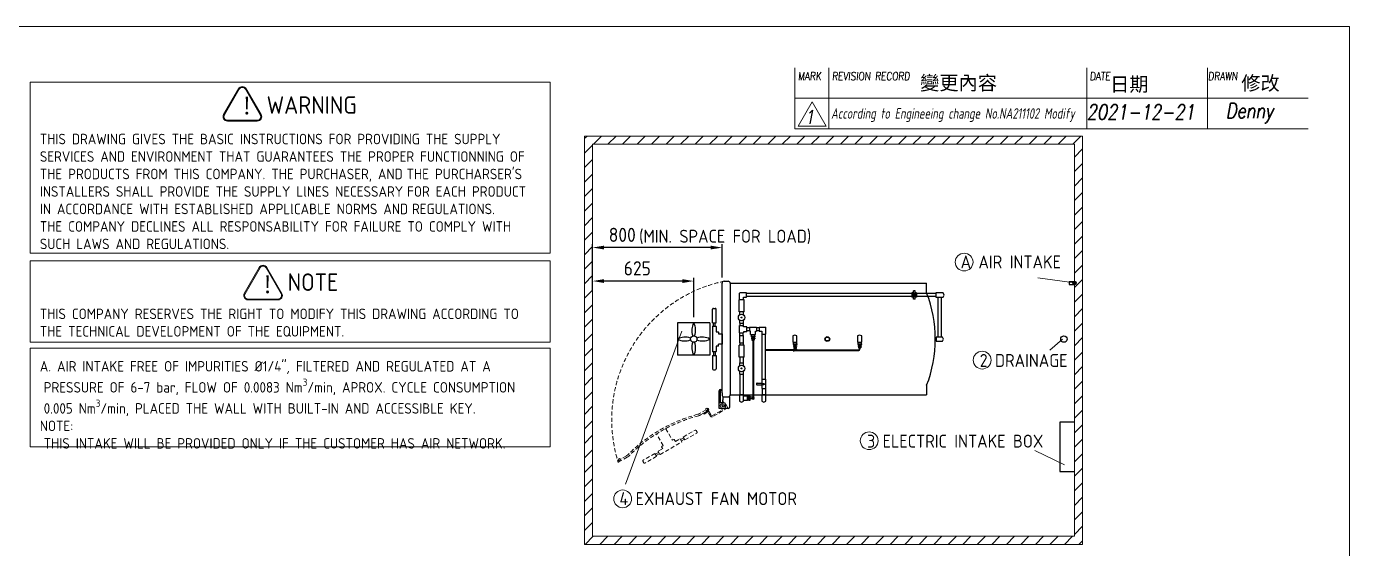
# Model space of a CAD drawing. Header units: millimetres. Extents: x 0 to 12306, y 0 to 8652.
# Drawn here: x 4125 to 12306, y 5421 to 8652 of the extents above; entities that cross this region are included whole.
import ezdxf

# ---------------------------------------------------------------- set-up
doc = ezdxf.new("R2010")
doc.units = ezdxf.units.MM
doc.linetypes.add('HIDDEN', pattern=[9.525, 6.35, -3.175])
doc.layers.get('0').update_dxf_attribs({"lineweight": 25})
for name, color, linetype, lineweight in [('D', 3, 'Continuous', 13), ('F', 7, 'Continuous', 15), ('H', 2, 'HIDDEN', 15), ('S', 4, 'Continuous', 15), ('T', 4, 'Continuous', 15)]:
    doc.layers.add(name, color=color, linetype=linetype, lineweight=lineweight)
doc.styles.get("Standard").update_dxf_attribs({"font": 'KAIU.TTF'})
doc.styles.add('STU25', font='isocp2.shx')
doc.styles.add('Text', font='romans.shx', dxfattribs={"width": 0.8, "oblique": 10})
doc.dimstyles.new('STU25', dxfattribs={"dimscale": 35, "dimtxt": 2.5, "dimasz": 2, "dimexe": 0.6, "dimexo": 1, "dimgap": 1, "dimtad": 1, "dimdsep": 46, "dimtxsty": 'STU25', "dimcen": 2, "dimazin": 2, "dimtfac": 1, "dimtmove": 0, "dimatfit": 3, "dimfxl": 0, "dimtolj": 1, "dimtzin": 0, "dimarcsym": 0})

# ---------------------------------------------------------------- blocks, each defined once
blk = doc.blocks.new('*D5')
at = {"layer": 'D', "color": 0, "linetype": 'Continuous', "lineweight": -2}
for p, q in [((7626.1, 7048.2), (7626.1, 7097.5)), ((8181.1, 7076.5), (7696.1, 7076.5)), ((8251.1, 6852.7), (8251.1, 7097.5))]:
    blk.add_line(p, q, dxfattribs=at)
at = {"layer": 'D', "color": 0, "linetype": 'Continuous'}
for points in [[(7696.1, 7088.2), (7696.1, 7064.8), (7626.1, 7076.5)], [(8181.1, 7088.2), (8181.1, 7064.8), (8251.1, 7076.5)]]:
    blk.add_solid(points, dxfattribs=at)
at = {"layer": 'Defpoints', "color": 0, "linetype": 'Continuous'}
for p in [(7626.1, 7076.5), (7626.1, 7013.2), (8251.1, 6817.7)]:
    blk.add_point(p, dxfattribs=at)
at = {"layer": 'D', "color": 0, "linetype": 'Continuous', "insert": (7902.3, 7155.3), "char_height": 87.5, "attachment_point": 5, "style": 'STU25'}
blk.add_mtext('\\A1;625', dxfattribs=at)
blk = doc.blocks.new('*D9')
at = {"layer": 'D', "color": 0, "lineweight": -2}
for p, q in [((7626.1, 7018.2), (7626.1, 7304.7)), ((8356.1, 7283.7), (7696.1, 7283.7)), ((8426.1, 7097.7), (8426.1, 7304.7))]:
    blk.add_line(p, q, dxfattribs=at)
at = {"layer": 'D', "color": 0}
for points in [[(7696.1, 7295.4), (7696.1, 7272.1), (7626.1, 7283.7)], [(8356.1, 7295.4), (8356.1, 7272.1), (8426.1, 7283.7)]]:
    blk.add_solid(points, dxfattribs=at)
at = {"layer": 'Defpoints', "color": 0}
for p in [(7626.1, 7283.7), (8426.1, 7062.7), (7626.1, 6983.2)]:
    blk.add_point(p, dxfattribs=at)
at = {"layer": 'D', "color": 0, "insert": (7809.2, 7362.5), "char_height": 87.5, "attachment_point": 5, "style": 'STU25'}
blk.add_mtext('\\A1;800', dxfattribs=at)
blk = doc.blocks.new('521245')
at = {"layer": 'D'}
h = blk.add_hatch(color=11, dxfattribs=at)
edge = h.paths.add_edge_path()
edge.add_line((-242346.7, -14322.6), (-242432.1, -14470.5))
edge.add_arc((-242410.4, -14483), 25, 150, 270)
edge.add_line((-242410.4, -14508), (-242239.7, -14508))
edge.add_arc((-242239.7, -14483), 25, 270, 390)
edge.add_line((-242218.1, -14470.5), (-242303.4, -14322.6))
edge.add_arc((-242325.1, -14335.1), 25, 30, 150)
edge = h.paths.add_edge_path(flags=16)
edge.add_arc((-242325.1, -14335.1), 20, 30, 150)
edge.add_line((-242342.4, -14325.1), (-242427.7, -14473))
edge.add_arc((-242410.4, -14483), 20, 150, 270)
edge.add_line((-242410.4, -14503), (-242239.7, -14503))
edge.add_arc((-242239.7, -14483), 20, 270, 390)
edge.add_line((-242222.4, -14473), (-242307.7, -14325.1))
at = {"layer": 'D', "color": 11}
for p, q in [((-242346.7, -14322.6), (-242432.1, -14470.5)), ((-242342.4, -14325.1), (-242427.7, -14473)), ((-242307.7, -14325.1), (-242222.4, -14473)), ((-242303.4, -14322.6), (-242218.1, -14470.5)), ((-242410.4, -14503), (-242239.7, -14503)), ((-242410.4, -14508), (-242239.7, -14508))]:
    blk.add_line(p, q, dxfattribs=at)
for centre, radius, start, end in [((-242325.1, -14335.1), 25, 30, 150), ((-242325.1, -14335.1), 20, 30, 150), ((-242410.4, -14483), 25, 150, 270), ((-242410.4, -14483), 20, 150, 270), ((-242239.7, -14483), 25, 270, 30), ((-242239.7, -14483), 20, 270, 30)]:
    blk.add_arc(centre, radius, start, end, dxfattribs=at)
at = {"layer": 'D', "color": 11, "insert": (-242333.4, -14369.8), "char_height": 100, "attachment_point": 1, "style": 'STU25'}
blk.add_mtext('{\\f標楷體|b0|i0|c136|p65;!}', dxfattribs=at)
blk = doc.blocks.new('541')
at = {"layer": 'D'}
h = blk.add_hatch(color=11, dxfattribs=at)
edge = h.paths.add_edge_path()
edge.add_line((-239711.4, -15363.8), (-239796.8, -15511.7))
edge.add_arc((-239775.1, -15524.2), 25, 150, 270)
edge.add_line((-239775.1, -15549.2), (-239604.4, -15549.2))
edge.add_arc((-239604.4, -15524.2), 25, 270, 390)
edge.add_line((-239582.8, -15511.7), (-239668.1, -15363.8))
edge.add_arc((-239689.8, -15376.3), 25, 30, 150)
edge = h.paths.add_edge_path(flags=16)
edge.add_arc((-239689.8, -15376.3), 20, 30, 150)
edge.add_line((-239707.1, -15366.3), (-239792.5, -15514.2))
edge.add_arc((-239775.1, -15524.2), 20, 150, 270)
edge.add_line((-239775.1, -15544.2), (-239604.4, -15544.2))
edge.add_arc((-239604.4, -15524.2), 20, 270, 390)
edge.add_line((-239587.1, -15514.2), (-239672.5, -15366.3))
at = {"layer": 'D', "color": 11}
for p, q in [((-239711.4, -15363.8), (-239796.8, -15511.7)), ((-239707.1, -15366.3), (-239792.5, -15514.2)), ((-239672.5, -15366.3), (-239587.1, -15514.2)), ((-239668.1, -15363.8), (-239582.8, -15511.7)), ((-239775.1, -15544.2), (-239604.4, -15544.2)), ((-239775.1, -15549.2), (-239604.4, -15549.2))]:
    blk.add_line(p, q, dxfattribs=at)
for centre, radius, start, end in [((-239689.8, -15376.3), 25, 30, 150), ((-239689.8, -15376.3), 20, 30, 150), ((-239775.1, -15524.2), 25, 150, 270), ((-239775.1, -15524.2), 20, 150, 270), ((-239604.4, -15524.2), 25, 270, 30), ((-239604.4, -15524.2), 20, 270, 30)]:
    blk.add_arc(centre, radius, start, end, dxfattribs=at)
at = {"layer": 'D', "color": 11, "insert": (-239698.1, -15411.1), "char_height": 100, "attachment_point": 1, "style": 'STU25'}
blk.add_mtext('{\\f標楷體|b0|i0|c136|p65;!}', dxfattribs=at)

msp = doc.modelspace()

# ---------------------------------------------------------------- hatches: boundary and pattern name
msp.add_hatch(color=256).paths.add_polyline_path([(10615.903, 7064.876, 1), (10594.381, 7064.876, 1)])
at = {"layer": 'H', "linetype": 'HIDDEN', "ltscale": 5}
h = msp.add_hatch(dxfattribs=at)
h.set_pattern_fill('ANSI31', color=256, scale=20, style=0)
h.set_pattern_definition([(45, (220612.78, 25045.525), (-44.90128, 44.90128), [])])
h.paths.add_polyline_path([(10655.142, 5447.245), (7576.069, 5447.245), (7576.069, 7973.245), (10655.142, 7973.245)])
h.paths.add_polyline_path([(10605.142, 7923.245), (10605.142, 5497.245), (7626.069, 5497.245), (7626.069, 7923.245)], flags=16)

# ---------------------------------------------------------------- linework, layer by layer
at = {"linetype": 'Continuous'}
for p, q in [((8426.072, 7050.245), (8426.072, 7062.745)), ((8439.072, 7075.745), (8464.072, 7075.745)), ((10572.767, 7074.876), (10605.142, 7074.876)), ((10572.767, 7074.876), (10572.767, 7054.876)), ((10572.767, 7054.876), (10605.142, 7054.876)), ((8534.569, 6960.679), (8534.569, 7000.745)), ((8576.683, 7002.745), (8536.569, 7002.745)), ((8559.569, 6960.679), (8559.569, 6977.745)), ((8559.569, 6977.745), (8576.683, 6977.745)), ((8576.683, 7000.245), (8576.683, 7002.745)), ((8576.683, 6977.745), (8576.683, 7002.745)), ((9599.348, 7000.245), (8576.683, 7000.245)), ((9599.348, 6980.245), (8576.683, 6980.245)), ((9609.348, 7002.745), (9599.348, 7002.745)), ((9599.348, 7002.745), (9599.348, 6977.745)), ((9609.348, 6977.745), (9599.348, 6977.745)), ((9609.348, 6965.245), (9609.348, 7015.245)), ((9619.348, 7015.245), (9609.348, 7015.245)), ((9609.348, 7002.745), (9609.348, 6977.745)), ((9619.348, 6965.245), (9609.348, 6965.245)), ((9619.348, 6965.245), (9619.348, 7015.245)), ((9619.348, 7002.745), (9619.348, 6977.745)), ((9629.348, 7002.745), (9619.348, 7002.745)), ((9629.348, 6977.745), (9619.348, 6977.745)), ((9629.348, 7002.745), (9629.348, 6977.745)), ((9748.873, 7000.245), (9629.348, 7000.245)), ((9748.873, 6980.245), (9629.348, 6980.245)), ((9748.873, 7002.745), (9748.873, 6977.745)), ((9794.372, 7002.745), (9748.873, 7002.745)), ((9748.873, 6977.745), (9794.372, 6977.745)), ((9762.903, 6730.245), (9762.903, 6977.745)), ((9782.903, 6730.245), (9782.903, 6977.745)), ((9799.372, 6990.245), (9794.372, 7002.745)), ((9794.372, 6977.745), (9799.372, 6990.245)), ((8368.109, 6818.93), (8368.109, 6902.657)), ((8373.109, 6907.657), (8384.109, 6907.657)), ((8389.109, 6818.93), (8389.109, 6902.657)), ((8534.569, 6885.679), (8534.569, 6866.782)), ((8559.569, 6866.782), (8559.569, 6885.679)), ((8351.069, 6817.745), (8151.069, 6817.745)), ((8151.069, 6817.745), (8151.069, 6617.745)), ((8351.069, 6817.745), (8351.069, 6617.745)), ((8368.609, 6796.495), (8367.109, 6794.995)), ((8367.109, 6794.995), (8367.109, 6640.495)), ((8368.109, 6818.93), (8389.109, 6818.93)), ((8368.609, 6796.495), (8388.609, 6796.495)), ((8373.859, 6796.495), (8373.859, 6818.93)), ((8383.359, 6796.495), (8383.359, 6818.93)), ((8388.609, 6796.495), (8390.109, 6794.995)), ((8390.109, 6794.995), (8390.109, 6762.745)), ((8534.569, 6835.557), (8534.569, 6816.169)), ((8534.569, 6816.169), (8559.569, 6816.169)), ((8534.569, 6800.634), (8559.569, 6800.634)), ((8534.569, 6755.634), (8534.569, 6800.634)), ((8537.069, 6816.169), (8537.069, 6800.634)), ((8557.069, 6816.169), (8557.069, 6800.634)), ((8559.569, 6816.169), (8559.569, 6835.557)), ((8559.569, 6793.134), (8559.569, 6800.634)), ((8579.569, 6793.134), (8559.569, 6793.134)), ((8579.569, 6763.134), (8579.569, 6793.134)), ((8594.957, 6790.634), (8639.957, 6790.634)), ((8594.957, 6790.634), (8594.957, 6765.634)), ((8639.957, 6790.634), (8639.957, 6765.634)), ((8655.346, 6790.634), (8695.412, 6790.634)), ((8390.109, 6762.745), (8403.609, 6762.745)), ((8405.109, 6761.245), (8403.609, 6762.745)), ((8405.109, 6761.245), (8405.109, 6750.245)), ((8405.109, 6750.245), (8426.072, 6750.245)), ((8534.569, 6755.634), (8559.569, 6755.634)), ((8534.569, 6740.245), (8534.569, 6695.245)), ((8534.569, 6740.245), (8559.569, 6740.245)), ((8537.069, 6740.245), (8537.069, 6755.634)), ((8557.069, 6740.245), (8557.069, 6755.634)), ((8559.569, 6763.134), (8559.569, 6755.634)), ((8579.569, 6763.134), (8559.569, 6763.134)), ((8559.569, 6695.245), (8559.569, 6740.245)), ((8594.957, 6788.134), (8579.569, 6788.134)), ((8594.957, 6768.134), (8579.569, 6768.134)), ((8602.457, 6765.634), (8594.957, 6765.634)), ((8602.457, 6745.634), (8602.457, 6765.634)), ((8602.457, 6745.634), (8632.457, 6745.634)), ((8632.457, 6745.634), (8632.457, 6765.634)), ((8632.457, 6765.634), (8639.957, 6765.634)), ((8655.346, 6788.134), (8639.957, 6788.134)), ((8655.346, 6768.134), (8639.957, 6768.134)), ((8655.346, 6765.634), (8672.412, 6765.634)), ((8672.412, 6765.634), (8672.412, 6748.52)), ((8672.412, 6748.52), (8697.412, 6748.52)), ((8674.912, 6469.062), (8674.912, 6748.52)), ((8694.912, 6748.52), (8697.412, 6748.52)), ((8694.912, 6469.062), (8694.912, 6748.52)), ((8697.412, 6748.52), (8697.412, 6788.634)), ((8877.069, 6742.745), (8864.569, 6737.745)), ((8864.569, 6737.745), (8864.569, 6697.745)), ((8889.569, 6737.745), (8877.069, 6742.745)), ((8889.569, 6697.745), (8889.569, 6737.745)), ((9277.069, 6742.745), (9264.569, 6737.745)), ((9264.569, 6737.745), (9264.569, 6697.745)), ((9289.569, 6737.745), (9277.069, 6742.745)), ((9289.569, 6697.745), (9289.569, 6737.745)), ((9749.449, 6730.245), (9749.449, 6705.245)), ((9789.449, 6730.245), (9749.449, 6730.245)), ((9749.449, 6707.745), (9749.449, 6727.745)), ((9794.449, 6717.745), (9789.449, 6730.245)), ((9789.449, 6705.245), (9794.449, 6717.745)), ((8368.609, 6638.995), (8367.109, 6640.495)), ((8388.609, 6638.995), (8368.609, 6638.995)), ((8373.859, 6638.995), (8373.859, 6616.561)), ((8383.359, 6638.995), (8383.359, 6616.561)), ((8388.609, 6638.995), (8390.109, 6640.495)), ((8403.609, 6672.745), (8390.109, 6672.745)), ((8390.109, 6672.745), (8390.109, 6640.495)), ((8405.109, 6674.245), (8403.609, 6672.745)), ((8426.072, 6685.245), (8405.109, 6685.245)), ((8405.109, 6674.245), (8405.109, 6685.245)), ((8534.569, 6695.245), (8559.569, 6695.245)), ((8537.069, 6695.245), (8537.069, 6680.245)), ((8557.069, 6695.245), (8557.069, 6680.245)), ((8864.569, 6697.745), (8889.569, 6697.745)), ((9264.569, 6697.745), (9289.569, 6697.745)), ((9749.449, 6705.245), (9789.449, 6705.245)), ((8351.069, 6617.745), (8151.069, 6617.745)), ((8368.109, 6616.561), (8368.109, 6532.834)), ((8368.109, 6616.561), (8389.109, 6616.561)), ((8389.109, 6616.561), (8389.109, 6532.834)), ((8534.569, 6570.735), (8534.569, 6551.348)), ((8534.569, 6570.735), (8559.569, 6570.735)), ((8537.069, 6605.245), (8537.069, 6570.735)), ((8557.069, 6605.245), (8557.069, 6570.735)), ((8559.569, 6551.348), (8559.569, 6570.735)), ((8373.109, 6527.834), (8384.109, 6527.834)), ((8534.569, 6520.123), (8534.569, 6500.735)), ((8534.569, 6500.735), (8559.569, 6500.735)), ((8537.069, 6500.735), (8537.069, 6372.745)), ((8557.069, 6500.735), (8557.069, 6372.745)), ((8559.569, 6500.735), (8559.569, 6520.123)), ((8672.412, 6469.062), (8672.412, 6411.432)), ((8672.412, 6469.062), (8697.412, 6469.062)), ((8697.412, 6411.432), (8697.412, 6469.062)), ((8407.572, 6288.152), (8407.572, 6398.152)), ((8413.572, 6398.152), (8413.572, 6323.152)), ((8415.572, 6406.152), (8426.072, 6406.152)), ((8426.072, 6400.152), (8415.572, 6400.152)), ((8426.072, 6385.245), (8426.072, 6372.745)), ((8672.412, 6411.432), (8697.412, 6411.432)), ((8674.912, 6411.432), (8674.912, 6372.745)), ((8694.912, 6411.432), (8694.912, 6372.745)), ((8437.572, 6323.152), (8407.572, 6323.152)), ((8439.072, 6359.745), (8464.072, 6359.745)), ((8447.572, 6298.152), (8447.572, 6313.152)), ((8559.569, 6372.789), (8534.569, 6372.789)), ((8534.569, 6372.789), (8534.569, 6332.789)), ((8534.569, 6332.789), (8547.069, 6327.789)), ((8547.069, 6327.789), (8559.569, 6332.789)), ((8559.569, 6332.789), (8559.569, 6372.789)), ((8583.95, 6365.289), (8559.569, 6365.289)), ((8559.569, 6340.289), (8583.95, 6340.289)), ((8583.95, 6340.289), (8583.95, 6365.289)), ((8592.497, 6340.289), (8592.497, 6365.289)), ((8600.894, 6340.289), (8600.894, 6365.289)), ((8672.412, 6372.789), (8672.412, 6332.789)), ((8697.412, 6372.789), (8672.412, 6372.789)), ((8672.412, 6332.789), (8684.912, 6327.789)), ((8684.912, 6327.789), (8697.412, 6332.789)), ((8697.412, 6332.789), (8697.412, 6372.789))]:
    msp.add_line(p, q, dxfattribs=at)
for p, q in [((8426.072, 6385.245), (8426.072, 7050.245)), ((8477.072, 7062.745), (8477.072, 6372.745)), ((8477.072, 7062.745), (9691.302, 7062.745)), ((8477.072, 7062.745), (8477.072, 6372.745)), ((9691.302, 7004.035), (9691.302, 7062.745)), ((8562.069, 6960.679), (8532.069, 6960.679)), ((8532.069, 6885.679), (8532.069, 6960.679)), ((8562.069, 6885.679), (8562.069, 6960.679)), ((8562.069, 6885.679), (8532.069, 6885.679)), ((8655.346, 6790.634), (8655.346, 6765.634)), ((8426.072, 6750.245), (8426.072, 6685.245)), ((8606.457, 6736.031), (8606.457, 6731.031)), ((8606.457, 6736.031), (8629.457, 6736.031)), ((8606.457, 6731.031), (8629.457, 6731.031)), ((8607.457, 6745.634), (8627.457, 6745.634)), ((8607.457, 6736.031), (8607.457, 6745.634)), ((8607.845, 6723.187), (8628.216, 6723.187)), ((8607.845, 6723.187), (8607.845, 6719.265)), ((8607.845, 6719.265), (8628.216, 6719.265)), ((8609.457, 6731.031), (8609.457, 6727.109)), ((8609.457, 6727.109), (8626.457, 6727.109)), ((8610.845, 6715.343), (8625.216, 6715.343)), ((8610.845, 6715.343), (8610.845, 6711.421)), ((8610.845, 6711.421), (8625.216, 6711.421)), ((8613.457, 6727.109), (8613.457, 6723.187)), ((8613.457, 6719.265), (8613.457, 6715.343)), ((8616.03, 6711.421), (8616.03, 6352.789)), ((8620.03, 6711.421), (8620.03, 6352.789)), ((8622.457, 6727.109), (8622.457, 6723.187)), ((8622.457, 6719.265), (8622.457, 6715.343)), ((8625.216, 6715.343), (8625.216, 6711.421)), ((8626.457, 6731.031), (8626.457, 6727.109)), ((8628.216, 6723.187), (8628.216, 6719.265)), ((8628.457, 6736.031), (8628.457, 6745.634)), ((8629.457, 6736.031), (8629.457, 6731.031)), ((8655.346, 6788.134), (8655.346, 6768.134)), ((8532.069, 6605.245), (8532.069, 6680.245)), ((8562.069, 6680.245), (8532.069, 6680.245)), ((8562.069, 6605.245), (8562.069, 6680.245)), ((8866.046, 6651.316), (8694.912, 6651.316)), ((8866.046, 6647.316), (8694.912, 6647.316)), ((8865.569, 6688.142), (8865.569, 6683.142)), ((8865.569, 6688.142), (8888.569, 6688.142)), ((8865.569, 6683.142), (8888.569, 6683.142)), ((8866.046, 6644.13), (8866.046, 6654.502)), ((8866.046, 6654.502), (8871.883, 6654.502)), ((8866.046, 6644.13), (8871.883, 6644.13)), ((8866.956, 6675.298), (8866.956, 6671.376)), ((8866.956, 6675.298), (8887.328, 6675.298)), ((8866.956, 6671.376), (8887.328, 6671.376)), ((8867.069, 6688.142), (8867.069, 6697.745)), ((8867.069, 6697.745), (8887.069, 6697.745)), ((8868.569, 6683.142), (8868.569, 6679.22)), ((8868.569, 6679.22), (8885.569, 6679.22)), ((8869.956, 6667.455), (8869.956, 6663.533)), ((8869.956, 6667.455), (8884.328, 6667.455)), ((8869.956, 6663.533), (8884.328, 6663.533)), ((8871.883, 6644.13), (8871.883, 6654.502)), ((8871.883, 6652.316), (8874.069, 6652.316)), ((8871.883, 6652.235), (8871.883, 6646.398)), ((8871.883, 6646.316), (8882.254, 6646.316)), ((8871.956, 6663.533), (8882.328, 6663.533)), ((8871.956, 6663.533), (8871.956, 6657.696)), ((8871.956, 6657.696), (8882.328, 6657.696)), ((8872.569, 6679.22), (8872.569, 6675.298)), ((8872.569, 6671.376), (8872.569, 6667.455)), ((8874.069, 6652.316), (8874.069, 6657.696)), ((8880.069, 6652.316), (8880.069, 6657.696)), ((8880.069, 6652.316), (8882.254, 6652.316)), ((8881.569, 6679.22), (8881.569, 6675.298)), ((8881.569, 6671.376), (8881.569, 6667.455)), ((8888.091, 6654.502), (8882.254, 6654.502)), ((8882.254, 6644.13), (8882.254, 6654.502)), ((8882.254, 6652.235), (8882.254, 6646.398)), ((8888.091, 6644.13), (8882.254, 6644.13)), ((8882.328, 6663.533), (8882.328, 6657.696)), ((8884.328, 6667.455), (8884.328, 6663.533)), ((8885.569, 6683.142), (8885.569, 6679.22)), ((8887.328, 6675.298), (8887.328, 6671.376)), ((8888.069, 6688.142), (8888.069, 6697.745)), ((8888.091, 6644.13), (8888.091, 6654.502)), ((8888.091, 6651.316), (9272.069, 6651.316)), ((8888.091, 6647.316), (9272.069, 6647.316)), ((8888.569, 6688.142), (8888.569, 6683.142)), ((9265.569, 6688.142), (9265.569, 6683.142)), ((9265.569, 6688.142), (9288.569, 6688.142)), ((9265.569, 6683.142), (9288.569, 6683.142)), ((9266.956, 6675.298), (9266.956, 6671.376)), ((9266.956, 6675.298), (9287.328, 6675.298)), ((9266.956, 6671.376), (9287.328, 6671.376)), ((9267.069, 6697.745), (9287.069, 6697.745)), ((9267.069, 6688.142), (9267.069, 6697.745)), ((9268.569, 6683.142), (9268.569, 6679.22)), ((9268.569, 6679.22), (9285.569, 6679.22)), ((9269.956, 6667.455), (9269.956, 6663.533)), ((9269.956, 6667.455), (9284.328, 6667.455)), ((9269.956, 6663.533), (9284.328, 6663.533)), ((9272.569, 6679.22), (9272.569, 6675.298)), ((9272.569, 6671.376), (9272.569, 6667.455)), ((9275.069, 6654.316), (9275.069, 6663.533)), ((9279.069, 6654.316), (9279.069, 6663.533)), ((9281.569, 6679.22), (9281.569, 6675.298)), ((9281.569, 6671.376), (9281.569, 6667.455)), ((9284.328, 6667.455), (9284.328, 6663.533)), ((9285.569, 6683.142), (9285.569, 6679.22)), ((9287.328, 6675.298), (9287.328, 6671.376)), ((9288.069, 6688.142), (9288.069, 6697.745)), ((9288.569, 6688.142), (9288.569, 6683.142)), ((8562.069, 6605.245), (8532.069, 6605.245)), ((8644.363, 6444.39), (8672.412, 6444.39)), ((8644.363, 6434.419), (8672.412, 6434.419)), ((8672.412, 6444.39), (8684.912, 6442.849)), ((8672.412, 6434.419), (8684.912, 6435.96)), ((9691.302, 6431.456), (9691.302, 6372.745)), ((8431.572, 6359.745), (8471.572, 6359.745)), ((8431.572, 6359.745), (8431.572, 6341.152)), ((8431.572, 6325.483), (8431.572, 6341.152)), ((8431.572, 6336.152), (8431.572, 6325.914)), ((8471.572, 6359.745), (8471.572, 6294.152)), ((8471.572, 6336.152), (8471.572, 6294.152)), ((8477.072, 6372.745), (9691.302, 6372.745)), ((8583.95, 6364.289), (8592.497, 6364.289)), ((8583.95, 6341.289), (8592.497, 6341.289)), ((8592.497, 6365.289), (8600.894, 6365.289)), ((8592.497, 6340.289), (8600.894, 6340.289)), ((8615.077, 6358.022), (8600.894, 6358.022)), ((8615.077, 6347.555), (8600.894, 6347.555)), ((8465.572, 6288.152), (8407.572, 6288.152))]:
    msp.add_line(p, q)
msp.add_lwpolyline([(8616.03, 6358.572), (8612.022, 6356.258), (8612.022, 6349.32), (8618.03, 6345.85), (8624.039, 6349.32), (8624.039, 6356.258), (8620.03, 6358.572)])
msp.add_lwpolyline([(10605.142, 6202.789), (10515.544, 6202.789), (10515.544, 5898.1), (10605.142, 5898.1)], dxfattribs=at)
for centre, radius in [((10605.142, 7064.876), 10.761), ((8547.069, 6851.169), 20), ((8547.069, 6851.169), 3), ((8251.069, 6717.745), 20), ((8251.069, 6717.745), 20), ((8251.069, 6717.745), 20), ((8251.069, 6717.745), 20), ((9077.069, 6717.745), 15), ((9077.069, 6717.745), 11.88), ((10540.142, 6717.745), 20), ((8547.069, 6535.735), 20), ((8547.069, 6535.735), 3), ((8684.912, 6439.404), 3.445), ((8433.572, 6305.652), 6.45), ((8433.572, 6305.652), 6.45)]:
    msp.add_circle(centre, radius)
for centre, radius, start, end in [((8439.072, 7062.745), 13, 90, 180), ((8464.072, 7062.745), 13, 0, 90), ((8536.569, 7000.745), 2, 90, 180), ((8373.109, 6902.657), 5, 90, 180), ((8384.109, 6902.657), 5, 0, 90), ((8695.412, 6788.634), 2, 0, 90), ((8373.109, 6532.834), 5, 180, 270), ((8384.109, 6532.834), 5, 270, 0), ((8415.572, 6398.152), 8, 90, 180), ((8415.572, 6398.152), 2, 90, 180), ((8439.072, 6372.745), 13, 180, 270), ((8437.572, 6313.152), 10, 0, 90), ((8464.072, 6372.745), 13, 270, 0), ((8437.572, 6298.152), 10, 270, 0)]:
    msp.add_arc(centre, radius, start, end, dxfattribs=at)
at = {"lineweight": -3}
msp.add_arc((8946.777, 6717.745), 797.671, 338.9669191, 21.0330809, dxfattribs=at)
for centre, radius, start, end in [((8332.093, 6771.87), 93.11, 150.4818019, 201.9770324), ((8170.044, 6771.87), 93.11, 338.0229676, 29.5181981), ((8196.944, 6636.721), 93.11, 68.0229676, 119.5181981), ((8196.944, 6798.77), 93.11, 240.4818019, 291.9770324), ((8305.193, 6636.721), 93.11, 60.4818019, 111.9770324), ((8305.193, 6798.77), 93.11, 248.0229676, 299.5181981), ((8332.093, 6663.621), 93.11, 158.0229676, 209.5181981), ((8170.044, 6663.621), 93.11, 330.4818019, 21.9770324), ((9272.069, 6654.316), 3, 270, 0), ((9272.069, 6654.316), 7, 270, 0), ((8643.983, 6439.404), 5, 85.6472011, 274.3527989), ((8428.572, 6325.483), 3, 309.0344353, 0), ((8618.03, 6352.789), 2, 180, 0), ((8465.572, 6294.152), 6, 270, 0)]:
    msp.add_arc(centre, radius, start, end)
at = {"layer": 'D'}
for p, q in [((10605.142, 7064.876), (10378.445, 7096.338)), ((7829.519, 5819.624), (8177.64, 6767.497)), ((10360.753, 6028.645), (10544.603, 5939.707))]:
    msp.add_line(p, q, dxfattribs=at)
at = {"layer": 'D', "linetype": 'Continuous'}
msp.add_line((10530.707, 6717.745), (10451.907, 6649.749), dxfattribs=at)
at = {"layer": 'D', "color": 11}
for points in [[(4148.69, 8306.215), (7363.512, 8306.215), (7363.512, 7249.073), (4148.69, 7249.073)], [(4148.69, 7202.484), (7363.512, 7202.484), (7363.512, 6698.414), (4148.69, 6698.414)], [(4148.69, 6660.378), (7363.512, 6660.378), (7363.512, 6049.998), (4148.69, 6049.998)]]:
    msp.add_lwpolyline(points, close=True, dxfattribs=at)
at = {"layer": 'D'}
for centre in [(9923.011, 7193.987), (10034.534, 6587.387), (9336.036, 6088.664), (7811.834, 5728.892)]:
    msp.add_circle(centre, 55, dxfattribs=at)
at = {"layer": 'F'}
msp.add_line((8876.924, 8396.247), (8876.924, 8018.247), dxfattribs=at)
at = {"layer": 'F', "color": 7}
for p, q in [((9086.924, 8396.247), (9086.924, 8018.247)), ((10681.216, 8018.247), (10681.216, 8396.247)), ((11426.943, 8018.247), (11426.943, 8396.247)), ((12050.247, 8207.247), (8876.924, 8207.247)), ((8876.924, 8018.247), (12050.247, 8018.247))]:
    msp.add_line(p, q, dxfattribs=at)
at = {"layer": 'F', "color": 6}
msp.add_lwpolyline([(0, 8652), (0, 0), (12306, 0), (12306, 8652)], close=True, dxfattribs=at)
at = {"layer": 'F', "color": 7}
msp.add_lwpolyline([(8983.525, 8185.394), (8896.267, 8034.258), (9070.783, 8034.258)], close=True, dxfattribs=at)
at = {"layer": 'H', "ltscale": 4}
for p, q in [((8416.417, 6300.366), (8431.417, 6274.386)), ((8433.067, 6321.527), (8420.077, 6314.027)), ((8461.727, 6291.886), (8446.727, 6317.866)), ((8327.742, 6279.769), (8287.557, 6256.569)), ((8344, 6277.609), (8292.557, 6247.909)), ((8334.804, 6271.723), (8310.556, 6257.723)), ((8310.556, 6257.723), (8313.556, 6252.527)), ((8337.804, 6266.527), (8313.556, 6252.527)), ((8332.036, 6290.332), (8324.242, 6285.832)), ((8324.242, 6285.832), (8329.876, 6274.073)), ((8327.742, 6279.769), (8329.876, 6274.073)), ((8339.402, 6279.573), (8329.876, 6274.073)), ((8339.402, 6279.573), (8332.036, 6290.332)), ((8340.732, 6287.269), (8335.536, 6284.269)), ((8335.536, 6284.269), (8339.402, 6279.573)), ((8355.537, 6239.814), (8340.537, 6265.795)), ((8345.098, 6281.707), (8342.098, 6286.903)), ((8345.733, 6268.795), (8360.733, 6242.814)), ((8363.465, 6242.082), (8428.417, 6279.582)), ((8461.727, 6291.886), (8366.465, 6236.886)), ((8077.364, 6163.437), (8119.066, 6091.205)), ((8186.549, 6111.691), (8259.058, 6153.555)), ((8271.388, 6142.198), (8265.888, 6151.725)), ((8062.775, 6058.705), (8021.072, 6130.937)), ((8043.02, 6003.422), (8176.821, 6080.672)), ((8053.248, 6053.205), (8062.775, 6058.705)), ((8128.593, 6096.705), (8119.066, 6091.205)), ((8128.593, 6096.705), (8130.642, 6096.156)), ((8130.642, 6096.156), (8137.392, 6084.465)), ((8137.392, 6084.465), (8165.321, 6100.59)), ((8167.37, 6100.041), (8165.321, 6100.59)), ((8167.37, 6100.041), (8177.37, 6082.721)), ((8169.995, 6095.494), (8189.424, 6106.712)), ((8174.745, 6087.267), (8194.174, 6098.485)), ((8177.37, 6082.721), (8176.821, 6080.672)), ((8197.049, 6093.505), (8186.549, 6111.691)), ((8197.049, 6093.505), (8269.558, 6135.368)), ((7791.636, 5978.332), (7783.842, 5973.832)), ((7789.476, 5962.073), (7783.842, 5973.832)), ((7840.321, 5986.81), (7788.878, 5957.109)), ((7791.636, 5978.332), (7799.002, 5967.573)), ((7835.321, 5995.47), (7795.136, 5972.269)), ((7795.136, 5972.269), (7799.002, 5967.573)), ((8011.292, 6010.507), (7938.783, 5968.644)), ((8021.792, 5992.32), (7949.283, 5950.457)), ((8021.792, 5992.32), (8011.292, 6010.507)), ((8033.596, 6016.744), (8014.167, 6005.527)), ((8038.346, 6008.517), (8018.917, 5997.3)), ((8030.971, 6021.291), (8031.52, 6023.34)), ((8040.971, 6003.971), (8030.971, 6021.291)), ((8031.52, 6023.34), (8059.449, 6039.465)), ((8040.971, 6003.971), (8043.02, 6003.422)), ((8053.248, 6053.205), (8052.699, 6051.156)), ((8059.449, 6039.465), (8052.699, 6051.156)), ((7784.78, 5958.207), (7781.78, 5963.403)), ((7787.342, 5967.769), (7782.146, 5964.769)), ((7787.342, 5967.769), (7789.476, 5962.073)), ((7789.476, 5962.073), (7799.002, 5967.573)), ((7942.453, 5952.287), (7936.953, 5961.813))]:
    msp.add_line(p, q, dxfattribs=at)
for centre, radius, start, end in [((8621.074, 6217.828), 877.01, 101.9773608, 197.4672798), ((8425.077, 6305.366), 10, 120, 210), ((8438.067, 6312.866), 10, 30, 120), ((8517.136, 5336.728), 946.395, 104.7301636, 135.2698364), ((8522.136, 5328.068), 946.395, 104.7301636, 135.2698364), ((8265.057, 6295.54), 45, 284.7301636, 300), ((8270.057, 6286.88), 45, 284.7301636, 300), ((8338.804, 6264.795), 8, 30, 120), ((8338.804, 6264.795), 2, 30, 120), ((8341.232, 6286.403), 1, 30, 120), ((8342.5, 6280.207), 3, 300, 30), ((8362.465, 6243.814), 8, 210, 300), ((8362.465, 6243.814), 2, 210, 300), ((8261.558, 6149.225), 5, 30, 120), ((8267.058, 6139.698), 5, 300, 30), ((7812.821, 6034.441), 45, 300, 315.2698364), ((7817.821, 6025.781), 45, 300, 315.2698364), ((7782.646, 5963.903), 1, 120, 210), ((7787.378, 5959.707), 3, 210, 300), ((7941.283, 5964.313), 5, 120, 210), ((7946.783, 5954.787), 5, 210, 300)]:
    msp.add_arc(centre, radius, start, end, dxfattribs=at)
at = {"layer": 'S', "linetype": 'Continuous'}
for p, q in [((10655.142, 7973.245), (7576.069, 7973.245)), ((7576.069, 7973.245), (7576.069, 5447.245)), ((10655.142, 7973.245), (10655.142, 5447.245)), ((10605.142, 7923.245), (7626.069, 7923.245)), ((7626.069, 7923.245), (7626.069, 5497.245)), ((10605.142, 7923.245), (10605.142, 5497.245)), ((10605.142, 5497.245), (7626.069, 5497.245)), ((10655.142, 5447.245), (7576.069, 5447.245))]:
    msp.add_line(p, q, dxfattribs=at)

# ---------------------------------------------------------------- block references
at = {"layer": 'D', "xscale": 1.0815, "yscale": 1.0815, "zscale": 1.0815}
for name, p in [('521245', (267534.842, 23756.637)), ('541', (264812.695, 23776.423))]:
    msp.add_blockref(name, p, dxfattribs=at)

# ---------------------------------------------------------------- texts
at = {"layer": 'D', "color": 11, "attachment_point": 1, "style": 'STU25'}
for s, insert, char_height in [('WARNING', (5610.308, 8219.877), 108.15), ('\\A1;\\P\\fDFKai-SB|b0|i0|c136|p65; \\P\\Fisocp2.shx|c136;THIS DRAWING GIVES THE BASIC INSTRUCTIONS FOR PROVIDING THE SUPPLY \\PSERVICES AND ENVIRONMENT THAT GUARANTEES THE PROPER FUNCTIONNING OF \\PTHE PRODUCTS FROM THIS COMPANY. THE PURCHASER, AND\\f???|b0|i0|c0|p65; \\Fisocp2.shx|c136;THE PURCHARSER\'S \\PINSTALLERS SHALL PROVIDE THE SUPPLY LlNES NECESSARY\\f???|b0|i0|c0|p65; \\Fisocp2.shx|c136;FOR EACH PRODUCT \\PIN ACCORDANCE WITH ESTABLlSHED APPLlCABLE NORMS AND\\f???|b0|i0|c0|p65; \\Fisocp2.shx|c136;REGULATIONS. \\PTHE COMPANY DECLlNES ALL RESPONSABILlTY FOR FAILURE TO COMPLY WITH \\PSUCH LAWS AND REGULATIONS.\\P\\P\\P\\PTHIS COMPANY RESERVES THE RIGHT TO MODIFY THIS DRAWING ACCORDING TO \\PTHE TECHNICAL DEVELOPMENT OF THE EQUIPMENT.\\P\\PA. AIR INTAKE FREE OF IMPURITIES %%C1/4"\\fISOCP2|b0|i1|c0|p2;, \\Fisocp2.shx|c136;FILTERED AND REGULATED AT A \\P\\f???|b0|i0|c0|p65; \\Fisocp2.shx|c136;PRESSURE OF 6-7 bar, FLOW OF 0.0083 Nm{\\H0.7x;\\S3^ ;}/min, APROX. CYCLE CONSUMPTION \\P\\f???|b0|i0|c0|p65; \\Fisocp2.shx|c136;0.005 Nm{\\H0.7x;\\S3^ ;}/min, PLACED THE WALL WITH BUILT-IN AND ACCESSIBLE KEY.\\PNOTE:\\P\\f???|b0|i0|c0|p65; \\Fisocp2.shx|c136;THIS INTAKE WILL BE PROVIDED ONLY IF THE CUSTOMER HAS AIR NETWORK.', (4207.955, 8204.177), 64.889996), ('{\\Fisocp2.shx;\\C3;(MIN. SPACE FOR LOAD)}', (7913.397, 7393.896), 80), ('NOTE', (5740.195, 7123.877), 108.15), ('{\\C3;3 ELECTRIC INTAKE BOX}', (9322.883, 6125.927), 80)]:
    msp.add_mtext(s, dxfattribs=dict(at, insert=insert, char_height=char_height))
at = {"layer": 'D', "color": 11, "char_height": 80, "attachment_point": 1}
for s, insert in [('{\\Fisocp2.shx;\\C3;A AIR INTAKE}', (9901.182, 7234.883)), ('{\\Fisocp2.shx;\\C3;2 DRAINAGE }', (10019.17, 6625.237)), ('{\\Fisocp2.shx;\\C3;4 EXHAUST FAN MOTOR}', (7792.043, 5770.25))]:
    msp.add_mtext(s, dxfattribs=dict(at, insert=insert))
at = {"layer": 'F', "color": 1, "lineweight": 15, "style": 'Text', "oblique": 5, "width": 0.8}
for s, p in [('MARK', (8895.499, 8319.262)), ('REVISION RECORD', (9105.499, 8319.262)), ('DATE', (10699.791, 8319.262)), ('DRAWN', (11431.27, 8319.262))]:
    msp.add_text(s, height=50.4, dxfattribs=at).set_placement(p)
at = {"layer": 'F', "lineweight": -3}
for s, p in [('變更內容', (9650.969, 8259.077)), ('日期', (10825.272, 8250.77)), ('修改', (11636.531, 8257.415))]:
    msp.add_text(s, height=87.1812, dxfattribs=at).set_placement(p)
at = {"layer": 'T', "lineweight": 20, "style": 'Text', "oblique": 10, "width": 0.8}
for s, height, p in [('1', 84, (8938.291, 8049.232)), ('2021-12-21', 92, (10680.89, 8076.482)), ('Denny', 92, (11541.835, 8084.745))]:
    msp.add_text(s, height=height, dxfattribs=at).set_placement(p)
at = {"layer": 'T', "linetype": 'Continuous', "lineweight": 20, "insert": (9100.443, 8146.178), "char_height": 65, "attachment_point": 1, "style": 'Text'}
msp.add_mtext('{\\Fisocp2.shx|c136;According to Engineeing change No.NA211102 Modify}', dxfattribs=at)

# ---------------------------------------------------------------- dimensions: what is measured, and where the dimension line sits
at = {"layer": 'D'}
dim = msp.add_linear_dim(base=(7626.069, 7283.742), p1=(8426.072, 7062.745), p2=(7626.069, 6983.245), dimstyle='STU25', dxfattribs=at)
dim.commit()
dim.dimension.update_dxf_attribs({"geometry": '*D9', "text_midpoint": (7809.225, 7283.742), "dimtype": 160})
at = {"layer": 'D', "linetype": 'Continuous'}
dim = msp.add_linear_dim(base=(7626.069, 7076.507), p1=(8251.069, 6817.745), p2=(7626.069, 7013.245), dimstyle='STU25', dxfattribs=at)
dim.commit()
dim.dimension.update_dxf_attribs({"geometry": '*D5', "text_midpoint": (7902.31, 7076.507), "dimtype": 160})

doc.saveas('drawing.dxf')
